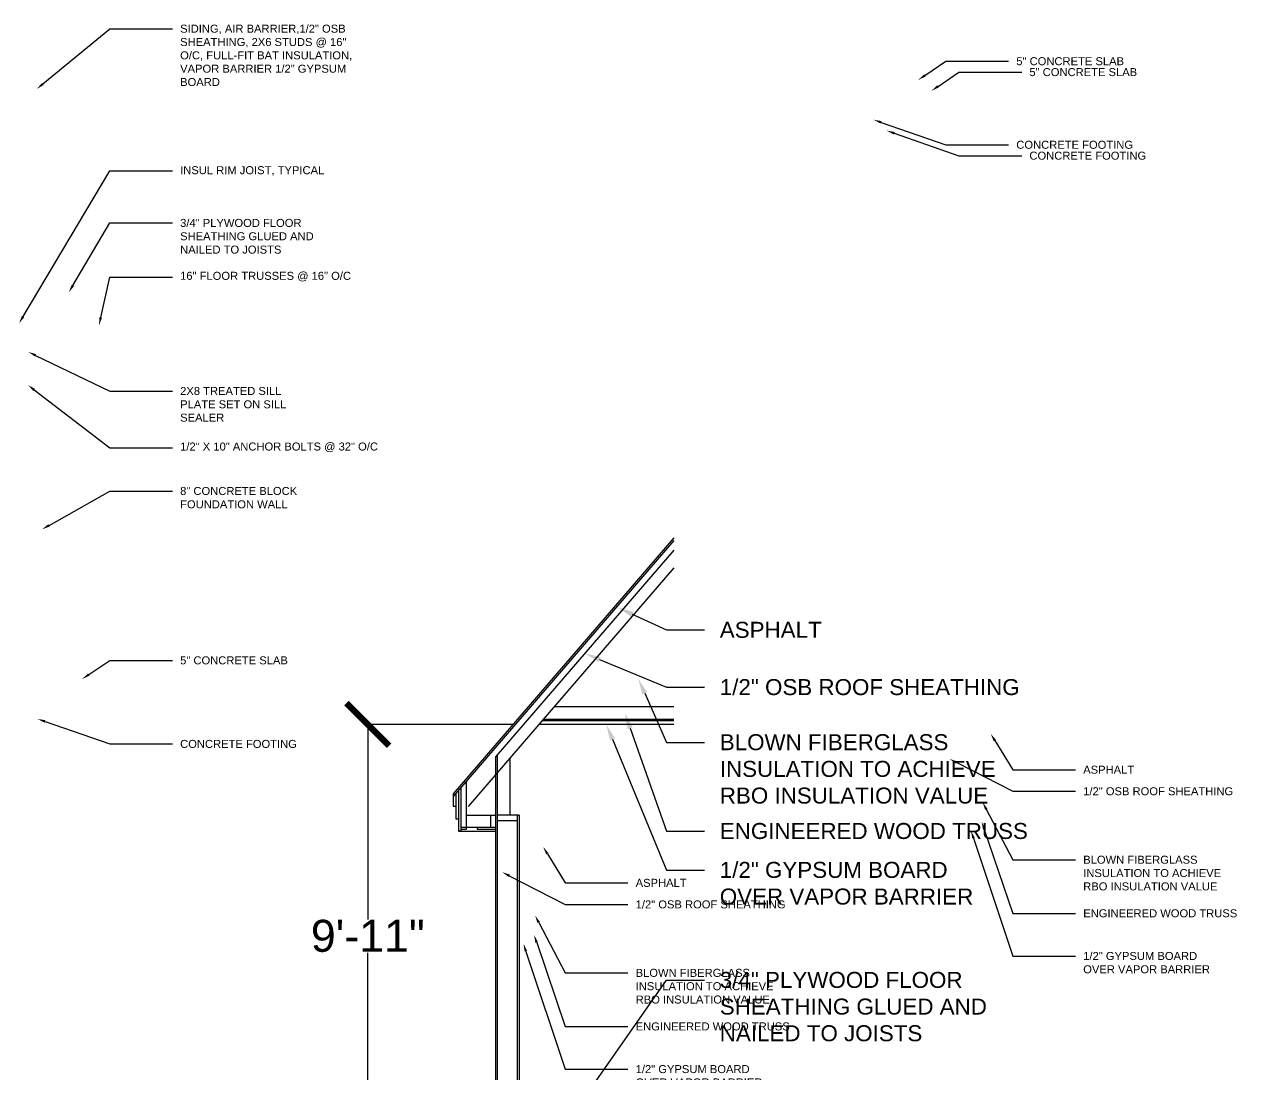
# Model space of a CAD drawing. Header units: inches. Extents: x -473 to 564, y -11 to 963.
# Drawn here: x -126.6 to 214.3, y 319.7 to 615.1 of the extents above; entities that cross this region are included whole.
import ezdxf
from ezdxf import colors
from ezdxf.entities.mleader import LeaderData, LeaderLine
from ezdxf.math import Vec2, Vec3

# ---------------------------------------------------------------- set-up
doc = ezdxf.new("R2010")
doc.units = ezdxf.units.IN
doc.header["$MEASUREMENT"] = 0
for name, color, linetype in [('doors', 3, 'Continuous'), ('g-anno-dims', 4, 'Continuous'), ('g-delt-medm', 3, 'Continuous'), ('grade', 6, 'Continuous')]:
    doc.layers.add(name, color=color, linetype=linetype)
doc.styles.add('Annotative', font='arial.ttf')
doc.styles.add('Roman', font='arial.ttf', dxfattribs={"height": 0.09375})
doc.dimstyles.get("Standard").update_dxf_attribs({"dimtxt": 9, "dimasz": 12, "dimexe": 0.18, "dimexo": 0.0625, "dimgap": 0.09, "dimtad": 0, "dimtih": 1, "dimtoh": 1, "dimdec": 4, "dimzin": 0, "dimdsep": 46, "dimlunit": 4, "dimtxsty": 'Annotative', "dimblk": 'ARCHTICK', "dimcen": 9, "dimadec": 0, "dimazin": 0, "dimtfac": 1, "dimtdec": 4, "dimtofl": 0, "dimtmove": 0, "dimatfit": 3, "dimfxl": 1, "dimtolj": 1, "dimtzin": 0, "dimarcsym": 0})

# ---------------------------------------------------------------- blocks, each defined once
blk = doc.blocks.new('_ArchTick')
at = {"color": 0, "linetype": 'ByBlock', "const_width": 0.15}
blk.add_lwpolyline([(-0.5, -0.5), (0.5, 0.5)], dxfattribs=at)
blk = doc.blocks.new('*D14')
at = {"layer": 'g-anno-dims', "color": 0, "lineweight": -2, "transparency": 16777216}
for p, q in [((10.75, 418.25), (-30.18, 418.25)), ((-30, 418.25), (-30, 363.44)), ((-30, 299.25), (-30, 354.06)), ((5.94, 299.25), (-30.18, 299.25))]:
    blk.add_line(p, q, dxfattribs=at)
at = {"layer": 'g-anno-dims', "color": 0, "lineweight": -2, "transparency": 16777216, "xscale": 12, "yscale": 12, "zscale": 12}
for p, rotation in [((-30, 418.25), 90), ((-30, 299.25), 270)]:
    blk.add_blockref('_ArchTick', p, dxfattribs=dict(at, rotation=rotation))
at = {"layer": 'g-anno-dims', "color": 0, "transparency": 16777216, "insert": (-30, 358.75), "char_height": 9, "attachment_point": 5, "style": 'Annotative'}
blk.add_mtext('\\A1;9\'-11"', dxfattribs=at)

msp = doc.modelspace()

# ---------------------------------------------------------------- linework, layer by layer
at = {"layer": 'g-delt-medm'}
for p, q in [((56, 470.69505), (-6, 398.74443)), ((56, 469.92909), (-6, 397.97847)), ((56, 467.24825), (6, 409.22356)), ((56, 467.24825), (6, 409.22356)), ((56, 462.26955), (-1.83349, 395.15414)), ((22.37677, 423.25), (56, 423.25)), ((19.36082, 419.75), (56, 419.75)), ((56, 418.25), (18.06826, 418.25)), ((56, 419.25), (18.92997, 419.25)), ((6, 146.75), (6, 409.22356)), ((6.5, 146.75), (6.5, 409.80381)), ((10, 392.75), (10, 408.88683)), ((-2.25, 389.25), (-2.25, 402.33033)), ((-5.25, 398.84884), (-5.25, 391.75)), ((-4.5, 399.71921), (-4.5, 388.25)), ((-3.75, 388.25), (-3.75, 400.58958)), ((-6, 398.74443), (-6, 395.25)), ((-6, 395.25), (-5.25, 395.25)), ((-5.25, 395.25), (-5.25, 391.75)), ((-2.25, 392.75), (6, 392.75)), ((4.5, 392.75), (4.5, 389.25)), ((12.5, 392.75), (6.5, 392.75)), ((12, 392.75), (12, 300)), ((12.5, 392.75), (12.5, 300)), ((-5.25, 391.75), (-4.5, 391.75)), ((-4.5, 391.75), (-4.5, 388.25)), ((6, 389.25), (-3.75, 389.25)), ((-3.75, 388.8125), (-2.25, 388.8125)), ((-2.25, 388.8125), (-2.25, 389.25)), ((0.75, 389.25), (0.75, 388.8125)), ((0.75, 388.8125), (6, 388.8125)), ((6.5, 391.25), (12, 391.25)), ((-4.5, 388.25), (6, 388.25)), ((-3.75, 388.25), (-4.5, 388.25))]:
    msp.add_line(p, q, dxfattribs=at)
at = {"layer": 'g-delt-medm', "color": 2}
for p, q in [((-5.25, 395.25), (-5.25, 391.75)), ((-4.5, 391.75), (-4.5, 388.25))]:
    msp.add_line(p, q, dxfattribs=at)

# ---------------------------------------------------------------- dimensions: what is measured, and where the dimension line sits
at = {"layer": 'g-anno-dims'}
dim = msp.add_linear_dim(base=(-30, 299.25), p1=(10.80799, 418.25), p2=(6, 299.25), angle=90, dimstyle='Standard', dxfattribs=at)
dim.commit()
dim.dimension.update_dxf_attribs({"geometry": '*D14', "text_midpoint": (-30, 358.75)})

# ---------------------------------------------------------------- leaders
at = {"layer": 'doors'}
ml = msp.add_multileader_mtext('Standard', dxfattribs=at)
ml.set_content('5" CONCRETE SLAB', color=256, style='Roman')
ml.set_leader_properties(color=256, linetype='ByLayer', lineweight=-1)
ml.build(insert=Vec2(0, 0))
ml.multileader.update_dxf_attribs({"has_dogleg": 0, "dogleg_length": 0.36, "arrow_head_size": 2.25, "scale": 24})
ctx = ml.context
ctx.base_point, ctx.scale, ctx.char_height, ctx.arrow_head_size, ctx.landing_gap_size, ctx.plane_origin = Vec3(150.14, 604.72549), 24, 2.25, 2.25, 2.16, Vec3(124.75, 599.47549)
notes = []
notes.append((ctx, [(0, (1, 1, 0), (141.5, 604.72549), (1, 0), 8.64, [(0, [(124.75, 599.47549), (132.5, 604.72549)], 0, [])])]))
ctx.mtext.insert, ctx.mtext.flow_direction = Vec3(152.3, 605.86967), 5
ml = msp.add_multileader_mtext('Standard', dxfattribs=at)
ml.set_content('CONCRETE FOOTING', color=256, style='Roman')
ml.set_leader_properties(color=256, linetype='ByLayer', lineweight=-1)
ml.build(insert=Vec2(0, 0))
ml.multileader.update_dxf_attribs({"has_dogleg": 0, "dogleg_length": 0.36, "arrow_head_size": 2.25, "scale": 24})
ctx = ml.context
ctx.base_point, ctx.scale, ctx.char_height, ctx.arrow_head_size, ctx.landing_gap_size, ctx.plane_origin = Vec3(150.14, 581.22549), 24, 2.25, 2.25, 2.16, Vec3(169.3125, 695.41299)
notes.append((ctx, [(0, (1, 1, 0), (141.5, 581.22549), (1, 0), 8.64, [(0, [(112.1875, 588.28799), (132.5, 581.22549)], 0, [])])]))
ctx.mtext.insert, ctx.mtext.flow_direction = Vec3(152.3, 582.36967), 5
at = {"layer": 'g-anno-dims'}
ml = msp.add_multileader_mtext('Standard', dxfattribs=at)
ml.set_content('SIDING, AIR BARRIER,1/2" OSB\\PSHEATHING, 2X6 STUDS @ 16"\\PO/C, FULL-FIT BAT INSULATION,\\PVAPOR BARRIER 1/2" GYPSUM\\PBOARD', color=256, style='Roman')
ml.set_leader_properties(color=256, linetype='ByLayer', lineweight=-1)
ml.build(insert=Vec2(0, 0))
ml.multileader.update_dxf_attribs({"has_dogleg": 0, "dogleg_length": 0.36, "arrow_head_size": 2.25, "scale": 24})
ctx = ml.context
ctx.base_point, ctx.scale, ctx.char_height, ctx.arrow_head_size, ctx.landing_gap_size, ctx.plane_origin = Vec3(-84.9225, 613.87496), 24, 2.25, 2.25, 2.16, Vec3(-123.0625, 596.93746)
notes.append((ctx, [(0, (1, 1, 0), (-93.5625, 613.87496), (1, 0), 8.64, [(0, [(-123.0625, 596.93746), (-102.5625, 613.87496)], 0, [])])]))
ctx.mtext.insert, ctx.mtext.flow_direction = Vec3(-82.7625, 615.01914), 5
ml = msp.add_multileader_mtext('Standard', dxfattribs=at)
ml.set_content('INSUL RIM JOIST, TYPICAL', color=256, style='Roman')
ml.set_leader_properties(color=256, linetype='ByLayer', lineweight=-1)
ml.build(insert=Vec2(0, 0))
ml.multileader.update_dxf_attribs({"has_dogleg": 0, "dogleg_length": 0.36, "arrow_head_size": 2.25, "scale": 24})
ctx = ml.context
ctx.base_point, ctx.scale, ctx.char_height, ctx.arrow_head_size, ctx.landing_gap_size, ctx.plane_origin = Vec3(-84.9225, 573.87496), 24, 2.25, 2.25, 2.16, Vec3(-128.0625, 530.99996)
notes.append((ctx, [(0, (1, 1, 0), (-93.5625, 573.87496), (1, 0), 8.64, [(0, [(-128.0625, 530.99996), (-102.5625, 573.87496)], 0, [])])]))
ctx.mtext.insert, ctx.mtext.flow_direction = Vec3(-82.7625, 575.2225), 5
ml = msp.add_multileader_mtext('Standard', dxfattribs=at)
ml.set_content('3/4" PLYWOOD FLOOR\\PSHEATHING GLUED AND\\PNAILED TO JOISTS', color=256, style='Roman')
ml.set_leader_properties(color=256, linetype='ByLayer', lineweight=-1)
ml.build(insert=Vec2(0, 0))
ml.multileader.update_dxf_attribs({"has_dogleg": 0, "dogleg_length": 0.36, "arrow_head_size": 2.25, "scale": 24})
ctx = ml.context
ctx.base_point, ctx.scale, ctx.char_height, ctx.arrow_head_size, ctx.landing_gap_size, ctx.plane_origin = Vec3(-84.9225, 559.24996), 24, 2.25, 2.25, 2.16, Vec3(-114.0625, 539.74996)
notes.append((ctx, [(0, (1, 1, 0), (-93.5625, 559.24996), (1, 0), 8.64, [(0, [(-114.0625, 539.74996), (-102.5625, 559.24996)], 0, [])])]))
ctx.mtext.insert, ctx.mtext.flow_direction = Vec3(-82.7625, 560.39414), 5
ml = msp.add_multileader_mtext('Standard', dxfattribs=at)
ml.set_content('16" FLOOR TRUSSES @ 16" O/C', color=256, style='Roman')
ml.set_leader_properties(color=256, linetype='ByLayer', lineweight=-1)
ml.build(insert=Vec2(0, 0))
ml.multileader.update_dxf_attribs({"has_dogleg": 0, "dogleg_length": 0.36, "arrow_head_size": 2.25, "scale": 24})
ctx = ml.context
ctx.base_point, ctx.scale, ctx.char_height, ctx.arrow_head_size, ctx.landing_gap_size, ctx.plane_origin = Vec3(-84.9225, 544.06246), 24, 2.25, 2.25, 2.16, Vec3(-72.0625, 537.06246)
notes.append((ctx, [(0, (1, 1, 0), (-93.5625, 544.06246), (1, 0), 8.64, [(0, [(-105.57767, 530.45446), (-102.5625, 544.06246)], 0, [])])]))
ctx.mtext.insert, ctx.mtext.flow_direction = Vec3(-82.7625, 545.51821), 5
ml = msp.add_multileader_mtext('Standard', dxfattribs=at)
ml.set_content('2X8 TREATED SILL\\PPLATE SET ON SILL\\PSEALER', color=256, style='Roman')
ml.set_leader_properties(color=256, linetype='ByLayer', lineweight=-1)
ml.build(insert=Vec2(0, 0))
ml.multileader.update_dxf_attribs({"has_dogleg": 0, "dogleg_length": 0.36, "arrow_head_size": 2.25, "scale": 24})
ctx = ml.context
ctx.base_point, ctx.scale, ctx.char_height, ctx.arrow_head_size, ctx.landing_gap_size, ctx.plane_origin = Vec3(-84.9225, 511.99996), 24, 2.25, 2.25, 2.16, Vec3(-125.4375, 522.99996)
notes.append((ctx, [(0, (1, 1, 0), (-93.5625, 511.99996), (1, 0), 8.64, [(0, [(-125.4375, 522.99996), (-102.5625, 511.99996)], 0, [])])]))
ctx.mtext.insert, ctx.mtext.flow_direction = Vec3(-82.7625, 513.14414), 5
ml = msp.add_multileader_mtext('Standard', dxfattribs=at)
ml.set_content('1/2" X 10" ANCHOR BOLTS @ 32" O/C', color=256, style='Roman')
ml.set_leader_properties(color=256, linetype='ByLayer', lineweight=-1)
ml.build(insert=Vec2(0, 0))
ml.multileader.update_dxf_attribs({"has_dogleg": 0, "dogleg_length": 0.36, "arrow_head_size": 2.25, "scale": 24})
ctx = ml.context
ctx.base_point, ctx.scale, ctx.char_height, ctx.arrow_head_size, ctx.landing_gap_size, ctx.plane_origin = Vec3(-84.9225, 496.06246), 24, 2.25, 2.25, 2.16, Vec3(-125.5625, 513.68746)
notes.append((ctx, [(0, (1, 1, 0), (-93.5625, 496.06246), (1, 0), 8.64, [(0, [(-125.5625, 513.68746), (-102.5625, 496.06246)], 0, [])])]))
ctx.mtext.insert, ctx.mtext.flow_direction = Vec3(-82.7625, 497.51821), 5
ml = msp.add_multileader_mtext('Standard', dxfattribs=at)
ml.set_content('8" CONCRETE BLOCK\\PFOUNDATION WALL', color=256, style='Roman')
ml.set_leader_properties(color=256, linetype='ByLayer', lineweight=-1)
ml.build(insert=Vec2(0, 0))
ml.multileader.update_dxf_attribs({"has_dogleg": 0, "dogleg_length": 0.36, "arrow_head_size": 2.25, "scale": 24})
ctx = ml.context
ctx.base_point, ctx.scale, ctx.char_height, ctx.arrow_head_size, ctx.landing_gap_size, ctx.plane_origin = Vec3(-84.9225, 483.87496), 24, 2.25, 2.25, 2.16, Vec3(-121.5625, 473.12496)
notes.append((ctx, [(0, (1, 1, 0), (-93.5625, 483.87496), (1, 0), 8.64, [(0, [(-121.5625, 473.12496), (-102.5625, 483.87496)], 0, [])])]))
ctx.mtext.insert, ctx.mtext.flow_direction = Vec3(-82.7625, 485.01914), 5
ml = msp.add_multileader_mtext('Standard', dxfattribs=at)
ml.set_content('ASPHALT', color=256, style='Roman')
ml.set_leader_properties(color=256, linetype='ByLayer', lineweight=-1)
ml.build(insert=Vec2(0, 0))
ml.multileader.update_dxf_attribs({"has_dogleg": 0, "dogleg_length": 0.36, "arrow_head_size": 4.5, "scale": 48})
ctx = ml.context
ctx.base_point, ctx.scale, ctx.char_height, ctx.arrow_head_size, ctx.landing_gap_size, ctx.plane_origin = Vec3(64.625, 444.8125), 48, 4.5, 4.5, 4.32, Vec3(38.5, 429.3125)
notes.append((ctx, [(0, (1, 1, 0), (47.345, 444.8125), (1, 0), 17.28, [(0, [(40.25, 451.125), (54, 444.8125)], 0, [])])]))
ctx.mtext.insert, ctx.mtext.flow_direction = Vec3(68.945, 447.10087), 5
ml = msp.add_multileader_mtext('Standard', dxfattribs=at)
ml.set_content('5" CONCRETE SLAB', color=256, style='Roman')
ml.set_leader_properties(color=256, linetype='ByLayer', lineweight=-1)
ml.build(insert=Vec2(0, 0))
ml.multileader.update_dxf_attribs({"has_dogleg": 0, "dogleg_length": 0.36, "arrow_head_size": 2.25, "scale": 24})
ctx = ml.context
ctx.base_point, ctx.scale, ctx.char_height, ctx.arrow_head_size, ctx.landing_gap_size, ctx.plane_origin = Vec3(-84.9225, 436.24996), 24, 2.25, 2.25, 2.16, Vec3(-110.3125, 430.99996)
notes.append((ctx, [(0, (1, 1, 0), (-93.5625, 436.24996), (1, 0), 8.64, [(0, [(-110.3125, 430.99996), (-102.5625, 436.24996)], 0, [])])]))
ctx.mtext.insert, ctx.mtext.flow_direction = Vec3(-82.7625, 437.39414), 5
ml = msp.add_multileader_mtext('Standard', dxfattribs=at)
ml.set_content('1/2" OSB ROOF SHEATHING', color=256, style='Roman')
ml.set_leader_properties(color=256, linetype='ByLayer', lineweight=-1)
ml.build(insert=Vec2(0, 0))
ml.multileader.update_dxf_attribs({"has_dogleg": 0, "dogleg_length": 0.36, "arrow_head_size": 4.5, "scale": 48})
ctx = ml.context
ctx.base_point, ctx.scale, ctx.char_height, ctx.arrow_head_size, ctx.landing_gap_size, ctx.plane_origin = Vec3(64.625, 428.71184), 48, 4.5, 4.5, 4.32, Vec3(38.5, 413.21184)
notes.append((ctx, [(0, (1, 1, 0), (47.345, 428.71184), (1, 0), 17.28, [(0, [(31, 438.2359), (54, 428.71184)], 0, [])])]))
ctx.mtext.insert, ctx.mtext.flow_direction = Vec3(68.945, 431.00021), 5
ml = msp.add_multileader_mtext('Standard', dxfattribs=at)
ml.set_content('BLOWN FIBERGLASS\\PINSULATION TO ACHIEVE\\PRBO INSULATION VALUE', color=256, style='Roman')
ml.set_leader_properties(color=256, linetype='ByLayer', lineweight=-1)
ml.build(insert=Vec2(0, 0))
ml.multileader.update_dxf_attribs({"has_dogleg": 0, "dogleg_length": 0.36, "arrow_head_size": 4.5, "scale": 48})
ctx = ml.context
ctx.base_point, ctx.scale, ctx.char_height, ctx.arrow_head_size, ctx.landing_gap_size, ctx.plane_origin = Vec3(64.625, 413.21184), 48, 4.5, 4.5, 4.32, Vec3(38.5, 397.71184)
notes.append((ctx, [(0, (1, 1, 0), (47.345, 413.21184), (1, 0), 17.28, [(0, [(46, 431.125), (54, 413.21184)], 0, [])])]))
ctx.mtext.insert, ctx.mtext.flow_direction = Vec3(68.945, 415.50021), 5
ml = msp.add_multileader_mtext('Standard', dxfattribs=at)
ml.set_content('CONCRETE FOOTING', color=256, style='Roman')
ml.set_leader_properties(color=256, linetype='ByLayer', lineweight=-1)
ml.build(insert=Vec2(0, 0))
ml.multileader.update_dxf_attribs({"has_dogleg": 0, "dogleg_length": 0.36, "arrow_head_size": 2.25, "scale": 24})
ctx = ml.context
ctx.base_point, ctx.scale, ctx.char_height, ctx.arrow_head_size, ctx.landing_gap_size, ctx.plane_origin = Vec3(-84.9225, 412.74996), 24, 2.25, 2.25, 2.16, Vec3(-65.75, 526.93746)
notes.append((ctx, [(0, (1, 1, 0), (-93.5625, 412.74996), (1, 0), 8.64, [(0, [(-122.875, 419.81246), (-102.5625, 412.74996)], 0, [])])]))
ctx.mtext.insert, ctx.mtext.flow_direction = Vec3(-82.7625, 413.89414), 5
ml = msp.add_multileader_mtext('Standard', dxfattribs=at)
ml.set_content('ENGINEERED WOOD TRUSS', color=256, style='Roman')
ml.set_leader_properties(color=256, linetype='ByLayer', lineweight=-1)
ml.build(insert=Vec2(0, 0))
ml.multileader.update_dxf_attribs({"has_dogleg": 0, "dogleg_length": 0.36, "arrow_head_size": 4.5, "scale": 48})
ctx = ml.context
ctx.base_point, ctx.scale, ctx.char_height, ctx.arrow_head_size, ctx.landing_gap_size, ctx.plane_origin = Vec3(64.625, 388.25), 48, 4.5, 4.5, 4.32, Vec3(38.5, 372.75)
notes.append((ctx, [(0, (1, 1, 0), (47.345, 388.25), (1, 0), 17.28, [(0, [(42.25, 421.4375), (54, 388.25)], 0, [])])]))
ctx.mtext.insert, ctx.mtext.flow_direction = Vec3(68.945, 390.53837), 5
ml = msp.add_multileader_mtext('Standard', dxfattribs=at)
ml.set_content('1/2" GYPSUM BOARD\\POVER VAPOR BARRIER', color=256, style='Roman')
ml.set_leader_properties(color=256, linetype='ByLayer', lineweight=-1)
ml.build(insert=Vec2(0, 0))
ml.multileader.update_dxf_attribs({"has_dogleg": 0, "dogleg_length": 0.36, "arrow_head_size": 4.5, "scale": 48})
ctx = ml.context
ctx.base_point, ctx.scale, ctx.char_height, ctx.arrow_head_size, ctx.landing_gap_size, ctx.plane_origin = Vec3(64.625, 377.3125), 48, 4.5, 4.5, 4.32, Vec3(38.5, 361.8125)
notes.append((ctx, [(0, (1, 1, 0), (47.345, 377.3125), (1, 0), 17.28, [(0, [(37.03413, 418.25), (54, 377.3125)], 0, [])])]))
ctx.mtext.insert, ctx.mtext.flow_direction = Vec3(68.945, 379.60087), 5
ml = msp.add_multileader_mtext('Standard', dxfattribs=at)
ml.set_content('ASPHALT', color=256, style='Roman')
ml.set_leader_properties(color=256, linetype='ByLayer', lineweight=-1)
ml.build(insert=Vec2(0, 0))
ml.multileader.update_dxf_attribs({"has_dogleg": 0, "dogleg_length": 0.36, "arrow_head_size": 2.25, "scale": 24})
ctx = ml.context
ctx.base_point, ctx.scale, ctx.char_height, ctx.arrow_head_size, ctx.landing_gap_size, ctx.plane_origin = Vec3(168.9525, 405.49996), 24, 2.25, 2.25, 2.16, Vec3(145.10204, 415.62815)
notes.append((ctx, [(0, (1, 1, 0), (160.3125, 405.49996), (1, 0), 8.64, [(0, [(145.10204, 415.62815), (151.3125, 405.49996)], 0, [])])]))
ctx.mtext.insert, ctx.mtext.flow_direction = Vec3(171.1125, 406.64414), 5
ml = msp.add_multileader_mtext('Standard', dxfattribs=at)
ml.set_content('1/2" OSB ROOF SHEATHING', color=256, style='Roman')
ml.set_leader_properties(color=256, linetype='ByLayer', lineweight=-1)
ml.build(insert=Vec2(0, 0))
ml.multileader.update_dxf_attribs({"has_dogleg": 0, "dogleg_length": 0.36, "arrow_head_size": 2.25, "scale": 24})
ctx = ml.context
ctx.base_point, ctx.scale, ctx.char_height, ctx.arrow_head_size, ctx.landing_gap_size, ctx.plane_origin = Vec3(168.9525, 399.43746), 24, 2.25, 2.25, 2.16, Vec3(133.5625, 408.53606)
notes.append((ctx, [(0, (1, 1, 0), (160.3125, 399.43746), (1, 0), 8.64, [(0, [(133.5625, 408.53606), (151.3125, 399.43746)], 0, [])])]))
ctx.mtext.insert, ctx.mtext.flow_direction = Vec3(171.1125, 400.58164), 5
ml = msp.add_multileader_mtext('Standard', dxfattribs=at)
ml.set_content('BLOWN FIBERGLASS\\PINSULATION TO ACHIEVE\\PRBO INSULATION VALUE', color=256, style='Roman')
ml.set_leader_properties(color=256, linetype='ByLayer', lineweight=-1)
ml.build(insert=Vec2(0, 0))
ml.multileader.update_dxf_attribs({"has_dogleg": 0, "dogleg_length": 0.36, "arrow_head_size": 2.25, "scale": 24})
ctx = ml.context
ctx.base_point, ctx.scale, ctx.char_height, ctx.arrow_head_size, ctx.landing_gap_size, ctx.plane_origin = Vec3(168.9525, 380.18746), 24, 2.25, 2.25, 2.16, Vec3(139.8125, 396.37496)
notes.append((ctx, [(0, (1, 1, 0), (160.3125, 380.18746), (1, 0), 8.64, [(0, [(142.8125, 396.37496), (151.3125, 380.18746)], 0, [])])]))
ctx.mtext.insert, ctx.mtext.flow_direction = Vec3(171.1125, 381.33164), 5
ml = msp.add_multileader_mtext('Standard', dxfattribs=at)
ml.set_content('ENGINEERED WOOD TRUSS', color=256, style='Roman')
ml.set_leader_properties(color=256, linetype='ByLayer', lineweight=-1)
ml.build(insert=Vec2(0, 0))
ml.multileader.update_dxf_attribs({"has_dogleg": 0, "dogleg_length": 0.36, "arrow_head_size": 2.25, "scale": 24})
ctx = ml.context
ctx.base_point, ctx.scale, ctx.char_height, ctx.arrow_head_size, ctx.landing_gap_size, ctx.plane_origin = Vec3(168.9525, 365.12496), 24, 2.25, 2.25, 2.16, Vec3(142.5625, 390.87496)
notes.append((ctx, [(0, (1, 1, 0), (160.3125, 365.12496), (1, 0), 8.64, [(0, [(142.5625, 390.87496), (151.3125, 365.12496)], 0, [])])]))
ctx.mtext.insert, ctx.mtext.flow_direction = Vec3(171.1125, 366.26914), 5
ml = msp.add_multileader_mtext('Standard', dxfattribs=at)
ml.set_content('1/2" GYPSUM BOARD\\POVER VAPOR BARRIER', color=256, style='Roman')
ml.set_leader_properties(color=256, linetype='ByLayer', lineweight=-1)
ml.build(insert=Vec2(0, 0))
ml.multileader.update_dxf_attribs({"has_dogleg": 0, "dogleg_length": 0.36, "arrow_head_size": 2.25, "scale": 24})
ctx = ml.context
ctx.base_point, ctx.scale, ctx.char_height, ctx.arrow_head_size, ctx.landing_gap_size, ctx.plane_origin = Vec3(168.9525, 353.12496), 24, 2.25, 2.25, 2.16, Vec3(139.5625, 388.37496)
notes.append((ctx, [(0, (1, 1, 0), (160.3125, 353.12496), (1, 0), 8.64, [(0, [(139.5625, 388.37496), (151.3125, 353.12496)], 0, [])])]))
ctx.mtext.insert, ctx.mtext.flow_direction = Vec3(171.1125, 354.26914), 5
ml = msp.add_multileader_mtext('Standard', dxfattribs=at)
ml.set_content('ASPHALT', color=256, style='Roman')
ml.set_leader_properties(color=256, linetype='ByLayer', lineweight=-1)
ml.build(insert=Vec2(0, 0))
ml.multileader.update_dxf_attribs({"has_dogleg": 0, "dogleg_length": 0.36, "arrow_head_size": 2.25, "scale": 24})
ctx = ml.context
ctx.base_point, ctx.scale, ctx.char_height, ctx.arrow_head_size, ctx.landing_gap_size, ctx.plane_origin = Vec3(43.14, 373.68746), 24, 2.25, 2.25, 2.16, Vec3(19.28954, 383.81565)
notes.append((ctx, [(0, (1, 1, 0), (34.5, 373.68746), (1, 0), 8.64, [(0, [(19.28954, 383.81565), (25.5, 373.68746)], 0, [])])]))
ctx.mtext.insert, ctx.mtext.flow_direction = Vec3(45.3, 374.83164), 5
ml = msp.add_multileader_mtext('Standard', dxfattribs=at)
ml.set_content('1/2" OSB ROOF SHEATHING', color=256, style='Roman')
ml.set_leader_properties(color=256, linetype='ByLayer', lineweight=-1)
ml.build(insert=Vec2(0, 0))
ml.multileader.update_dxf_attribs({"has_dogleg": 0, "dogleg_length": 0.36, "arrow_head_size": 2.25, "scale": 24})
ctx = ml.context
ctx.base_point, ctx.scale, ctx.char_height, ctx.arrow_head_size, ctx.landing_gap_size, ctx.plane_origin = Vec3(43.14, 367.62496), 24, 2.25, 2.25, 2.16, Vec3(7.75, 376.72356)
notes.append((ctx, [(0, (1, 1, 0), (34.5, 367.62496), (1, 0), 8.64, [(0, [(7.75, 376.72356), (25.5, 367.62496)], 0, [])])]))
ctx.mtext.insert, ctx.mtext.flow_direction = Vec3(45.3, 368.76914), 5
ml = msp.add_multileader_mtext('Standard', dxfattribs=at)
ml.set_content('BLOWN FIBERGLASS\\PINSULATION TO ACHIEVE\\PRBO INSULATION VALUE', color=256, style='Roman')
ml.set_leader_properties(color=256, linetype='ByLayer', lineweight=-1)
ml.build(insert=Vec2(0, 0))
ml.multileader.update_dxf_attribs({"has_dogleg": 0, "dogleg_length": 0.36, "arrow_head_size": 2.25, "scale": 24})
ctx = ml.context
ctx.base_point, ctx.scale, ctx.char_height, ctx.arrow_head_size, ctx.landing_gap_size, ctx.plane_origin = Vec3(43.14, 348.37496), 24, 2.25, 2.25, 2.16, Vec3(14, 364.56246)
notes.append((ctx, [(0, (1, 1, 0), (34.5, 348.37496), (1, 0), 8.64, [(0, [(17, 364.56246), (25.5, 348.37496)], 0, [])])]))
ctx.mtext.insert, ctx.mtext.flow_direction = Vec3(45.3, 349.51914), 5
ml = msp.add_multileader_mtext('Standard', dxfattribs=at)
ml.set_content('ENGINEERED WOOD TRUSS', color=256, style='Roman')
ml.set_leader_properties(color=256, linetype='ByLayer', lineweight=-1)
ml.build(insert=Vec2(0, 0))
ml.multileader.update_dxf_attribs({"has_dogleg": 0, "dogleg_length": 0.36, "arrow_head_size": 2.25, "scale": 24})
ctx = ml.context
ctx.base_point, ctx.scale, ctx.char_height, ctx.arrow_head_size, ctx.landing_gap_size, ctx.plane_origin = Vec3(43.14, 333.31246), 24, 2.25, 2.25, 2.16, Vec3(16.75, 359.06246)
notes.append((ctx, [(0, (1, 1, 0), (34.5, 333.31246), (1, 0), 8.64, [(0, [(16.75, 359.06246), (25.5, 333.31246)], 0, [])])]))
ctx.mtext.insert, ctx.mtext.flow_direction = Vec3(45.3, 334.45664), 5
ml = msp.add_multileader_mtext('Standard', dxfattribs=at)
ml.set_content('1/2" GYPSUM BOARD\\POVER VAPOR BARRIER', color=256, style='Roman')
ml.set_leader_properties(color=256, linetype='ByLayer', lineweight=-1)
ml.build(insert=Vec2(0, 0))
ml.multileader.update_dxf_attribs({"has_dogleg": 0, "dogleg_length": 0.36, "arrow_head_size": 2.25, "scale": 24})
ctx = ml.context
ctx.base_point, ctx.scale, ctx.char_height, ctx.arrow_head_size, ctx.landing_gap_size, ctx.plane_origin = Vec3(43.14, 321.31246), 24, 2.25, 2.25, 2.16, Vec3(13.75, 356.56246)
notes.append((ctx, [(0, (1, 1, 0), (34.5, 321.31246), (1, 0), 8.64, [(0, [(13.75, 356.56246), (25.5, 321.31246)], 0, [])])]))
ctx.mtext.insert, ctx.mtext.flow_direction = Vec3(45.3, 322.45664), 5
ml = msp.add_multileader_mtext('Standard', dxfattribs=at)
ml.set_content('3/4" PLYWOOD FLOOR\\PSHEATHING GLUED AND\\PNAILED TO JOISTS', color=256, style='Roman')
ml.set_leader_properties(color=256, linetype='ByLayer', lineweight=-1)
ml.build(insert=Vec2(0, 0))
ml.multileader.update_dxf_attribs({"has_dogleg": 0, "dogleg_length": 0.36, "arrow_head_size": 4.5, "scale": 48})
ctx = ml.context
ctx.base_point, ctx.scale, ctx.char_height, ctx.arrow_head_size, ctx.landing_gap_size, ctx.plane_origin = Vec3(64.625, 346.375), 48, 4.5, 4.5, 4.32, Vec3(38.5, 330.875)
notes.append((ctx, [(0, (1, 1, 0), (47.345, 346.375), (1, 0), 17.28, [(0, [(21.5, 300), (54, 346.375)], 0, [])])]))
ctx.mtext.insert, ctx.mtext.flow_direction = Vec3(68.945, 348.66337), 5
at = {"layer": 'grade'}
ml = msp.add_multileader_mtext('Standard', dxfattribs=at)
ml.set_content('5" CONCRETE SLAB', color=256, style='Roman')
ml.set_leader_properties(color=256, linetype='ByLayer', lineweight=-1)
ml.build(insert=Vec2(0, 0))
ml.multileader.update_dxf_attribs({"has_dogleg": 0, "dogleg_length": 0.36, "arrow_head_size": 2.25, "scale": 24})
ctx = ml.context
ctx.base_point, ctx.scale, ctx.char_height, ctx.arrow_head_size, ctx.landing_gap_size, ctx.plane_origin = Vec3(153.8275, 601.66299), 24, 2.25, 2.25, 2.16, Vec3(128.4375, 596.41299)
notes.append((ctx, [(0, (1, 1, 0), (145.1875, 601.66299), (1, 0), 8.64, [(0, [(128.4375, 596.41299), (136.1875, 601.66299)], 0, [])])]))
ctx.mtext.insert, ctx.mtext.flow_direction = Vec3(155.9875, 602.80717), 5
ml = msp.add_multileader_mtext('Standard', dxfattribs=at)
ml.set_content('CONCRETE FOOTING', color=256, style='Roman')
ml.set_leader_properties(color=256, linetype='ByLayer', lineweight=-1)
ml.build(insert=Vec2(0, 0))
ml.multileader.update_dxf_attribs({"has_dogleg": 0, "dogleg_length": 0.36, "arrow_head_size": 2.25, "scale": 24})
ctx = ml.context
ctx.base_point, ctx.scale, ctx.char_height, ctx.arrow_head_size, ctx.landing_gap_size, ctx.plane_origin = Vec3(153.8275, 578.16299), 24, 2.25, 2.25, 2.16, Vec3(173, 692.35049)
notes.append((ctx, [(0, (1, 1, 0), (145.1875, 578.16299), (1, 0), 8.64, [(0, [(115.875, 585.22549), (136.1875, 578.16299)], 0, [])])]))
ctx.mtext.insert, ctx.mtext.flow_direction = Vec3(155.9875, 579.30717), 5
for ctx, leaders in notes:
    for number, flags, end, landing, length, lines in leaders:
        leader = LeaderData()
        leader.index, (leader.has_last_leader_line, leader.has_dogleg_vector, leader.attachment_direction) = number, flags
        leader.last_leader_point, leader.dogleg_vector, leader.dogleg_length = Vec3(end), Vec3(landing), length
        for number, points, colour, breaks in lines:
            line = LeaderLine()
            line.index, line.vertices, line.color, line.breaks = number, Vec3.list(points), colors.encode_raw_color(colour), breaks
            leader.lines.append(line)
        ctx.leaders.append(leader)

doc.saveas('drawing.dxf')
